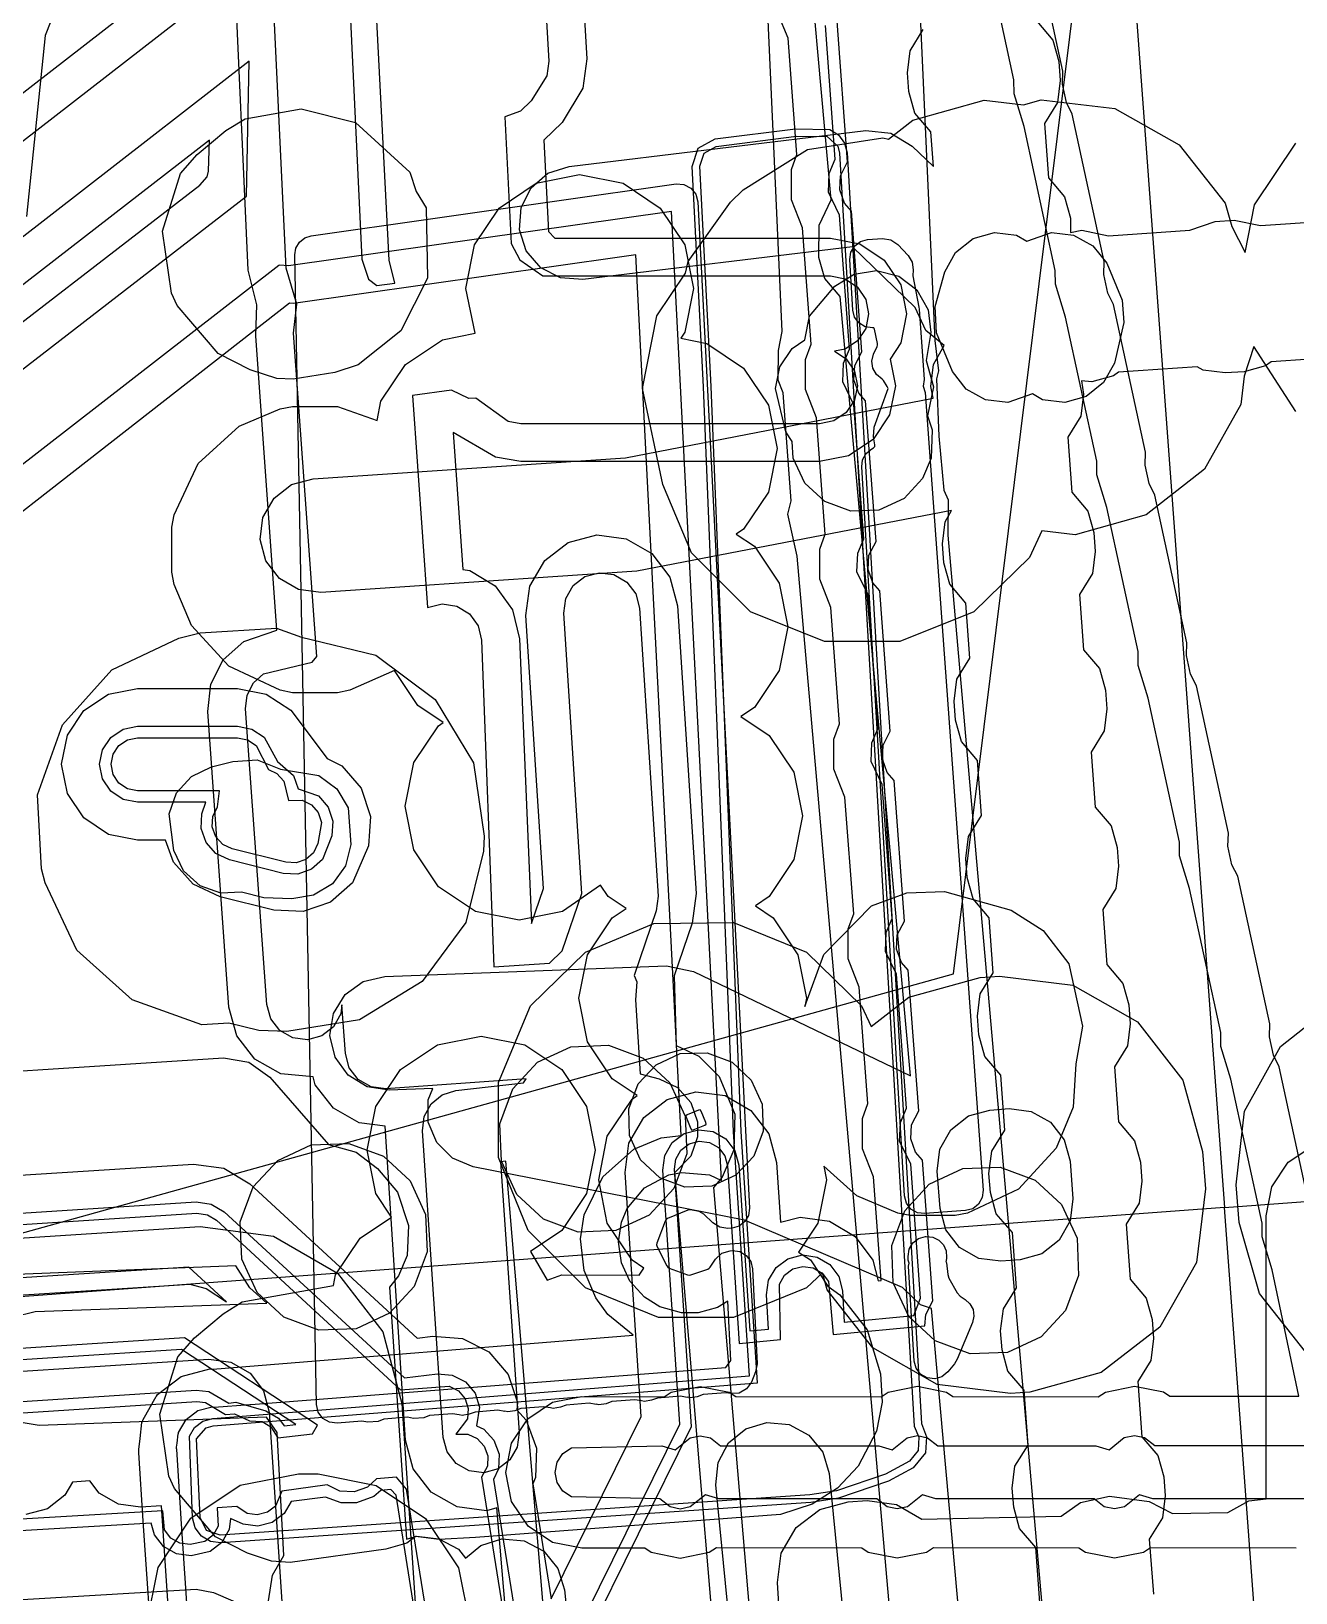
# Model space of a CAD drawing. Header units: metres. Extents: x -3943 to -3664, y 4962 to 6622.
# Drawn here: x -3873.37 to -3840.07, y 5815.02 to 5856.15 of the extents above; entities that cross this region are included whole.
import ezdxf

# ---------------------------------------------------------------- set-up
doc = ezdxf.new("R2010")
doc.units = ezdxf.units.M
doc.layers.add('AI_GREENING_EXCLUSIONS', color=1, linetype='Continuous')
doc.layers.add('AI_GREENING_LAWN', color=82, linetype='Continuous')

msp = doc.modelspace()

# ---------------------------------------------------------------- linework, layer by layer
at = {"layer": 'AI_GREENING_EXCLUSIONS'}
for points in [[(-3851.331, 5886.837), (-3849.578, 5848.005), (-3849.475, 5847.206), (-3849.533, 5846.995), (-3849.465, 5845.482), (-3849.339, 5844.059), (-3849.227, 5843.804), (-3849.235, 5842.871), (-3846.144, 5807.704)], [(-3851.331, 5886.837), (-3849.578, 5848.005), (-3849.475, 5847.206), (-3849.533, 5846.995), (-3849.465, 5845.482), (-3849.339, 5844.059), (-3849.227, 5843.804), (-3849.235, 5842.871), (-3846.144, 5807.704)], [(-3850.127, 5807.341), (-3853.202, 5842.323), (-3853.444, 5843.426), (-3853.358, 5843.78), (-3853.565, 5846.624), (-3853.701, 5846.96), (-3853.695, 5847.741), (-3853.593, 5848.234), (-3855.283, 5885.696)], [(-3850.127, 5807.341), (-3853.202, 5842.323), (-3853.444, 5843.426), (-3853.358, 5843.78), (-3853.565, 5846.624), (-3853.701, 5846.96), (-3853.695, 5847.741), (-3853.593, 5848.234), (-3855.283, 5885.696)], [(-3847.207, 5795.191), (-3849.665, 5822.504), (-3849.951, 5822.602), (-3850.429, 5823.065), (-3854.589, 5824.837), (-3861.736, 5826.241), (-3862.277, 5826.464), (-3862.692, 5826.876), (-3862.918, 5827.417), (-3862.919, 5828.002), (-3862.797, 5828.298), (-3863.948, 5828.254), (-3864.526, 5828.347), (-3865.025, 5828.653), (-3865.368, 5829.127), (-3865.504, 5829.696), (-3865.411, 5830.274), (-3865.105, 5830.773), (-3864.631, 5831.116), (-3864.062, 5831.252), (-3856.64, 5831.532), (-3855.932, 5831.385), (-3850.218, 5828.631), (-3852.07, 5849.158), (-3852.468, 5849.63), (-3852.633, 5850.191), (-3852.621, 5851.038), (-3852.301, 5851.708), (-3854.597, 5877.151)], [(-3860.611, 5870.265), (-3859.737, 5855.361), (-3859.791, 5854.973), (-3860.207, 5854.313), (-3860.489, 5854.044), (-3860.902, 5853.894), (-3860.731, 5850.559), (-3860.502, 5850.129), (-3859.898, 5849.7), (-3852.318, 5849.7), (-3851.936, 5849.624), (-3851.611, 5849.407), (-3851.394, 5849.083), (-3851.318, 5848.7), (-3851.394, 5848.318), (-3851.611, 5847.993), (-3851.936, 5847.776), (-3852.212, 5847.721), (-3851.907, 5847.518), (-3851.69, 5847.193), (-3851.614, 5846.81), (-3851.69, 5846.428), (-3851.907, 5846.103), (-3852.231, 5845.887), (-3852.614, 5845.81), (-3860.478, 5845.81), (-3860.81, 5845.867), (-3861.663, 5846.48), (-3861.848, 5846.474), (-3862.302, 5846.695), (-3863.334, 5846.55), (-3862.933, 5840.968), (-3862.55, 5841.063), (-3862.165, 5841.003), (-3861.832, 5840.8), (-3861.602, 5840.485), (-3861.509, 5840.106), (-3861.187, 5831.502), (-3859.718, 5831.604), (-3859.384, 5831.928), (-3858.869, 5833.439), (-3859.345, 5840.823), (-3859.293, 5841.21), (-3859.098, 5841.548), (-3858.788, 5841.785), (-3858.411, 5841.885), (-3858.024, 5841.834), (-3857.687, 5841.639), (-3857.449, 5841.329), (-3857.349, 5840.952), (-3856.86, 5833.369), (-3856.911, 5832.981), (-3857.492, 5831.282), (-3857.423, 5831.11), (-3857.461, 5830.641), (-3857.337, 5828.69), (-3856.834, 5828.56), (-3856.352, 5828.328), (-3856.001, 5827.937), (-3855.82, 5827.428), (-3855.82, 5827.032), (-3856.001, 5826.523), (-3856.434, 5826.077), (-3854.823, 5806.996)], [(-3859.613, 5870.324), (-3858.739, 5855.42), (-3858.847, 5854.643), (-3859.389, 5853.739), (-3859.869, 5853.28), (-3859.746, 5850.875), (-3859.58, 5850.7), (-3852.318, 5850.7), (-3851.553, 5850.548), (-3850.904, 5850.114), (-3850.47, 5849.466), (-3850.318, 5848.7), (-3850.47, 5847.935), (-3850.754, 5847.511), (-3850.614, 5846.81), (-3850.766, 5846.045), (-3851.2, 5845.396), (-3851.849, 5844.963), (-3852.614, 5844.81), (-3860.478, 5844.81), (-3861.143, 5844.924), (-3862.262, 5845.582), (-3862.003, 5841.97), (-3861.821, 5841.942), (-3861.155, 5841.536), (-3860.694, 5840.906), (-3860.51, 5840.148), (-3860.196, 5832.646), (-3859.879, 5833.573), (-3860.343, 5840.759), (-3860.24, 5841.532), (-3859.849, 5842.208), (-3859.229, 5842.682), (-3858.475, 5842.883), (-3857.702, 5842.781), (-3857.026, 5842.39), (-3856.552, 5841.77), (-3856.351, 5841.016), (-3855.862, 5833.433), (-3855.965, 5832.658), (-3856.44, 5831.266), (-3856.382, 5829.434), (-3855.793, 5829.157), (-3855.253, 5828.617), (-3854.84, 5827.626), (-3854.869, 5826.686), (-3855.172, 5825.964), (-3855.399, 5825.698), (-3853.911, 5808.08)], [(-3839.664, 5824.989), (-3840.507, 5828.874), (-3840.658, 5829.177), (-3840.764, 5829.666), (-3840.754, 5830.007), (-3841.596, 5833.892), (-3841.748, 5834.195), (-3841.854, 5834.684), (-3841.843, 5835.025), (-3842.686, 5838.91), (-3842.837, 5839.213), (-3842.943, 5839.702), (-3842.933, 5840.042), (-3843.776, 5843.927), (-3843.927, 5844.231), (-3844.033, 5844.719), (-3844.023, 5845.06), (-3844.865, 5848.945), (-3845.017, 5849.249), (-3845.123, 5849.737), (-3845.112, 5850.078), (-3845.955, 5853.963), (-3846.106, 5854.266), (-3846.212, 5854.755), (-3846.202, 5855.096), (-3847.045, 5858.981)], [(-3882.571, 5847.566), (-3868.279, 5858.653)], [(-3865.052, 5858.304), (-3864.667, 5850.142), (-3864.485, 5849.615), (-3864.269, 5849.448), (-3863.797, 5849.514), (-3863.943, 5850.117), (-3864.388, 5858.825)], [(-3840.062, 5816.197), (-3843.892, 5816.208), (-3844.08, 5816.083), (-3844.845, 5815.93), (-3845.61, 5816.082), (-3845.779, 5816.195), (-3849.61, 5816.207), (-3849.797, 5816.081), (-3850.563, 5815.929), (-3851.328, 5816.081), (-3851.497, 5816.194), (-3855.328, 5816.205), (-3855.515, 5816.08), (-3856.28, 5815.927), (-3857.046, 5816.08), (-3857.214, 5816.192), (-3858.874, 5816.192), (-3859.639, 5816.344), (-3860.288, 5816.777), (-3860.722, 5817.426), (-3860.874, 5818.191), (-3860.722, 5818.957), (-3860.289, 5819.606), (-3859.64, 5820.039), (-3858.875, 5820.192), (-3856.704, 5820.18), (-3856.517, 5820.305), (-3855.751, 5820.458), (-3854.986, 5820.306), (-3854.817, 5820.193), (-3850.986, 5820.181), (-3850.799, 5820.307), (-3850.034, 5820.459), (-3849.268, 5820.307), (-3849.099, 5820.194), (-3845.269, 5820.183), (-3845.081, 5820.308), (-3844.316, 5820.461), (-3843.551, 5820.309), (-3843.382, 5820.196), (-3839.988, 5820.197), (-3840.687, 5823.53), (-3840.949, 5824.391), (-3840.953, 5824.755), (-3841.776, 5828.547), (-3842.038, 5829.409), (-3842.042, 5829.773), (-3842.866, 5833.565), (-3843.128, 5834.427), (-3843.132, 5834.791), (-3843.956, 5838.583), (-3844.218, 5839.444), (-3844.222, 5839.809), (-3845.045, 5843.601), (-3845.307, 5844.462), (-3845.311, 5844.826), (-3846.135, 5848.618), (-3846.397, 5849.48), (-3846.401, 5849.844), (-3847.224, 5853.636), (-3847.487, 5854.498), (-3847.49, 5854.862), (-3848.314, 5858.654)], [(-3860.155, 5805.958), (-3861.109, 5817.257), (-3861.383, 5817.183), (-3862.157, 5817.282), (-3862.834, 5817.67), (-3863.311, 5818.288), (-3863.516, 5819.041), (-3864.046, 5827.31), (-3864.735, 5827.398), (-3865.412, 5827.784), (-3865.89, 5828.4), (-3865.947, 5828.61), (-3866.8, 5828.686), (-3867.478, 5829.072), (-3867.957, 5829.688), (-3868.164, 5830.44), (-3868.723, 5838.229), (-3868.643, 5838.949), (-3868.312, 5839.593), (-3867.774, 5840.077), (-3866.901, 5840.375), (-3867.457, 5848.127), (-3867.427, 5848.942), (-3867.657, 5849.857), (-3868.038, 5858.236)], [(-3859.042, 5804.669), (-3860.876, 5826.386), (-3861.011, 5826.371), (-3860.523, 5819.246), (-3860.572, 5818.859), (-3860.766, 5818.521), (-3861.075, 5818.282), (-3861.452, 5818.18), (-3861.839, 5818.23), (-3862.177, 5818.424), (-3862.416, 5818.733), (-3862.518, 5819.11), (-3863.071, 5827.189), (-3863.025, 5827.566), (-3862.842, 5827.898), (-3862.548, 5828.138), (-3862.186, 5828.251), (-3860.407, 5828.451), (-3860.335, 5828.554), (-3864.032, 5828.297), (-3864.418, 5828.346), (-3864.757, 5828.539), (-3864.995, 5828.847), (-3865.098, 5829.223), (-3865.19, 5830.504), (-3865.22, 5830.268), (-3865.413, 5829.929), (-3865.721, 5829.689), (-3866.097, 5829.586), (-3866.485, 5829.634), (-3866.824, 5829.827), (-3867.063, 5830.136), (-3867.166, 5830.512), (-3867.725, 5838.301), (-3867.685, 5838.661), (-3867.52, 5838.982), (-3867.251, 5839.225), (-3865.975, 5839.532), (-3865.849, 5839.683), (-3866.46, 5848.198), (-3866.375, 5848.962), (-3866.658, 5849.904), (-3867.05, 5858.209)], [(-3881.959, 5846.776), (-3867.666, 5857.863)], [(-3872.552, 5857.176), (-3873.003, 5856.036), (-3873.5, 5851.266)], [(-3876.023, 5825.867), (-3869.094, 5826.312), (-3868.299, 5826.201), (-3867.611, 5825.787), (-3863.206, 5821.727), (-3862.792, 5821.776), (-3862.014, 5821.716), (-3861.319, 5821.363), (-3860.811, 5820.77), (-3860.569, 5820.028), (-3860.584, 5819.835), (-3860.333, 5819.565), (-3860.062, 5818.833), (-3860.091, 5818.053), (-3860.165, 5817.893), (-3859.679, 5814.858), (-3857.306, 5819.661), (-3857.731, 5826.088), (-3857.63, 5826.861), (-3857.24, 5827.537), (-3856.621, 5828.013), (-3855.867, 5828.215), (-3855.094, 5828.114), (-3854.418, 5827.724), (-3853.942, 5827.105), (-3853.74, 5826.352), (-3853.636, 5824.783), (-3853.118, 5824.916), (-3852.345, 5824.806), (-3851.673, 5824.408), (-3851.205, 5823.784), (-3851.065, 5823.239), (-3850.987, 5823.246), (-3851.191, 5825.973), (-3851.481, 5826.717), (-3851.481, 5827.509), (-3851.336, 5827.907), (-3851.565, 5830.972), (-3851.856, 5831.716), (-3851.856, 5832.507), (-3851.71, 5832.905), (-3851.94, 5835.97), (-3852.23, 5836.714), (-3852.23, 5837.506), (-3852.085, 5837.904), (-3852.314, 5840.968), (-3852.604, 5841.712), (-3852.604, 5842.504), (-3852.459, 5842.902), (-3852.689, 5845.967), (-3852.979, 5846.711), (-3852.979, 5847.502), (-3852.833, 5847.9), (-3853.063, 5850.965), (-3853.353, 5851.709), (-3853.353, 5852.501), (-3853.208, 5852.899), (-3853.437, 5855.963), (-3853.708, 5856.61)], [(-3875.959, 5824.869), (-3869.03, 5825.314), (-3868.632, 5825.259), (-3868.288, 5825.051), (-3863.545, 5820.679), (-3862.674, 5820.784), (-3862.285, 5820.753), (-3861.937, 5820.577), (-3861.683, 5820.28), (-3861.562, 5819.909), (-3861.645, 5819.416), (-3861.45, 5819.327), (-3861.185, 5819.041), (-3861.049, 5818.675), (-3861.064, 5818.285), (-3861.195, 5818.001), (-3860.172, 5811.604), (-3856.29, 5819.459), (-3856.733, 5826.154), (-3856.682, 5826.54), (-3856.488, 5826.878), (-3856.178, 5827.116), (-3855.801, 5827.217), (-3855.414, 5827.167), (-3855.076, 5826.972), (-3854.839, 5826.662), (-3854.738, 5826.286), (-3854.449, 5821.917), (-3853.957, 5821.964), (-3854.006, 5822.864), (-3853.951, 5823.25), (-3853.753, 5823.586), (-3853.441, 5823.82), (-3853.063, 5823.917), (-3852.676, 5823.862), (-3852.341, 5823.663), (-3852.106, 5823.351), (-3852.009, 5822.973), (-3851.964, 5822.15), (-3850.125, 5822.323), (-3849.948, 5822.783), (-3850.21, 5826.31), (-3850.501, 5826.915), (-3850.481, 5827.408), (-3850.323, 5827.781), (-3850.584, 5831.309), (-3850.875, 5831.914), (-3850.856, 5832.407), (-3850.697, 5832.779), (-3850.958, 5836.307), (-3851.25, 5836.912), (-3851.23, 5837.405), (-3851.071, 5837.778), (-3851.333, 5841.305), (-3851.624, 5841.91), (-3851.605, 5842.403), (-3851.446, 5842.776), (-3851.707, 5846.304), (-3851.999, 5846.909), (-3851.979, 5847.402), (-3851.82, 5847.774), (-3852.082, 5851.302), (-3852.373, 5851.907), (-3852.353, 5852.4), (-3852.195, 5852.773), (-3852.456, 5856.3)], [(-3846.81, 5814.766), (-3846.917, 5816.216), (-3847.341, 5816.713), (-3847.497, 5817.277), (-3847.534, 5817.776), (-3847.463, 5818.357), (-3847.117, 5818.911), (-3847.224, 5820.361), (-3847.648, 5820.858), (-3847.804, 5821.422), (-3847.841, 5821.921), (-3847.769, 5822.502), (-3847.424, 5823.056), (-3847.531, 5824.506), (-3847.955, 5825.003), (-3848.111, 5825.567), (-3848.148, 5826.066), (-3848.076, 5826.647), (-3847.73, 5827.201), (-3847.838, 5828.651), (-3848.261, 5829.148), (-3848.418, 5829.712), (-3848.454, 5830.211), (-3848.383, 5830.792), (-3848.037, 5831.346), (-3848.144, 5832.796), (-3848.568, 5833.293), (-3848.724, 5833.857), (-3848.761, 5834.356), (-3848.69, 5834.937), (-3848.344, 5835.491), (-3848.451, 5836.941), (-3848.875, 5837.438), (-3849.031, 5838.002), (-3849.068, 5838.501), (-3848.997, 5839.082), (-3848.651, 5839.636), (-3848.758, 5841.086), (-3849.182, 5841.583), (-3849.338, 5842.147), (-3849.375, 5842.646), (-3849.303, 5843.227), (-3849.137, 5843.52), (-3857.425, 5841.923), (-3865.748, 5841.366), (-3866.329, 5841.442), (-3866.836, 5841.734), (-3867.193, 5842.198), (-3867.345, 5842.763), (-3867.269, 5843.343), (-3866.977, 5843.851), (-3866.513, 5844.207), (-3865.948, 5844.36), (-3857.718, 5844.91), (-3849.621, 5846.482), (-3849.682, 5846.791), (-3849.61, 5847.372), (-3849.327, 5847.873), (-3849.809, 5848.264), (-3850.089, 5848.868), (-3851.74, 5850.465), (-3858.847, 5849.608), (-3859.43, 5849.653), (-3859.952, 5849.917), (-3860.333, 5850.362), (-3860.515, 5850.918), (-3860.471, 5851.501), (-3860.206, 5852.024), (-3859.762, 5852.405), (-3859.206, 5852.587), (-3851.39, 5853.529), (-3850.733, 5853.462), (-3850.168, 5853.118), (-3849.611, 5852.58), (-3849.68, 5853.493), (-3850.104, 5853.99), (-3850.26, 5854.554), (-3850.298, 5855.052), (-3850.227, 5855.633), (-3849.881, 5856.188)], [(-3860.174, 5810.921), (-3855.986, 5819.398), (-3856.434, 5826.173), (-3856.398, 5826.444), (-3856.262, 5826.681), (-3856.045, 5826.847), (-3855.782, 5826.918), (-3855.511, 5826.883), (-3855.274, 5826.746), (-3855.108, 5826.53), (-3855.037, 5826.266), (-3854.728, 5821.59), (-3853.641, 5821.692), (-3853.668, 5823.151), (-3853.529, 5823.386), (-3853.311, 5823.55), (-3853.046, 5823.618), (-3852.776, 5823.579), (-3852.541, 5823.44), (-3852.377, 5823.222), (-3852.247, 5821.823), (-3849.833, 5822.049), (-3849.813, 5822.351), (-3849.623, 5822.713), (-3849.9, 5826.417), (-3850.082, 5826.625), (-3850.207, 5826.975), (-3850.187, 5827.349), (-3849.998, 5827.712), (-3850.274, 5831.416), (-3850.456, 5831.623), (-3850.581, 5831.973), (-3850.562, 5832.347), (-3850.372, 5832.71), (-3850.649, 5836.414), (-3850.83, 5836.621), (-3850.956, 5836.971), (-3850.936, 5837.346), (-3850.747, 5837.708), (-3851.023, 5841.412), (-3851.205, 5841.62), (-3851.33, 5841.97), (-3851.31, 5842.344), (-3851.121, 5842.707), (-3851.398, 5846.411), (-3851.579, 5846.618), (-3851.705, 5846.968), (-3851.685, 5847.342), (-3851.495, 5847.705), (-3851.772, 5851.409), (-3851.954, 5851.616), (-3852.079, 5851.966), (-3852.059, 5852.341), (-3851.87, 5852.703), (-3852.146, 5856.407)], [(-3846.889, 5856.411), (-3846.465, 5855.914), (-3846.309, 5855.35), (-3846.272, 5854.852), (-3846.343, 5854.271), (-3846.688, 5853.716), (-3846.581, 5852.285), (-3846.157, 5851.788), (-3846, 5851.224), (-3845.997, 5850.847), (-3845.7, 5850.906), (-3845, 5850.761), (-3842.861, 5850.904), (-3842.19, 5851.137), (-3841.692, 5851.169), (-3840.999, 5851.028), (-3839.296, 5851.142)], [(-3882.072, 5840.7), (-3867.698, 5851.806), (-3867.631, 5855.359), (-3880.733, 5845.196)], [(-3840.068, 5846.127), (-3841.169, 5847.841), (-3841.426, 5847.062), (-3841.515, 5846.317), (-3842.47, 5844.616), (-3844.004, 5843.41), (-3845.882, 5842.882), (-3846.755, 5842.986), (-3847.078, 5842.287), (-3848.548, 5840.856), (-3850.499, 5840.071), (-3852.478, 5840.071), (-3854.43, 5840.856), (-3855.98, 5842.406), (-3856.735, 5844.212), (-3857.272, 5846.733), (-3856.892, 5848.647), (-3856.141, 5849.77), (-3856.068, 5850.082), (-3856.068, 5850.082), (-3854.956, 5851.648), (-3854.622, 5851.966), (-3852.925, 5853.028), (-3850.947, 5853.338), (-3850.793, 5853.299), (-3850.153, 5853.803), (-3848.275, 5854.331), (-3847.238, 5854.207), (-3846.773, 5854.338), (-3844.836, 5854.107), (-3843.135, 5853.153), (-3841.928, 5851.619), (-3841.755, 5851.005), (-3841.402, 5850.316), (-3841.151, 5851.576), (-3840.068, 5853.199)], [(-3882.685, 5841.49), (-3868.932, 5852.094), (-3868.736, 5852.31), (-3868.702, 5852.463), (-3868.679, 5853.28), (-3880.12, 5844.406)], [(-3869.158, 5813.052), (-3869.425, 5816.971), (-3869.424, 5816.973), (-3869.425, 5816.976), (-3869.539, 5818.797), (-3869.545, 5818.817), (-3869.542, 5818.844), (-3869.543, 5818.86), (-3869.528, 5818.965), (-3869.502, 5819.205), (-3869.494, 5819.22), (-3869.49, 5819.246), (-3869.294, 5819.583), (-3868.984, 5819.82), (-3868.607, 5819.92), (-3868.553, 5819.907), (-3867.616, 5819.979), (-3867.609, 5819.982), (-3867.591, 5819.981), (-3855.08, 5820.95), (-3854.947, 5821.137), (-3855.028, 5822.701), (-3855.294, 5822.537), (-3855.809, 5822.394), (-3856.243, 5822.397), (-3856.819, 5822.554), (-3857.218, 5822.802), (-3857.603, 5823.23), (-3857.825, 5823.709), (-3857.907, 5824.261), (-3857.825, 5824.781), (-3857.674, 5825.142), (-3857.218, 5825.688), (-3856.581, 5826.025), (-3856.243, 5826.093), (-3855.509, 5826.025), (-3855.191, 5825.881), (-3856.506, 5851.399), (-3866.6, 5849.969), (-3866.829, 5849.982), (-3866.846, 5849.979), (-3880.846, 5839.119)], [(-3870.155, 5812.989), (-3870.423, 5816.903), (-3870.422, 5816.909), (-3870.423, 5816.914), (-3870.535, 5818.711), (-3870.541, 5818.73), (-3870.538, 5818.756), (-3870.541, 5818.797), (-3870.502, 5819.084), (-3870.456, 5819.506), (-3870.442, 5819.532), (-3870.436, 5819.571), (-3870.148, 5820.066), (-3870.08, 5820.19), (-3870.073, 5820.196), (-3870.044, 5820.245), (-3869.423, 5820.718), (-3868.669, 5820.918), (-3868.59, 5820.907), (-3857.522, 5821.802), (-3858.183, 5822.35), (-3858.503, 5822.789), (-3858.805, 5823.511), (-3858.904, 5824.342), (-3858.805, 5824.979), (-3858.317, 5825.977), (-3857.501, 5826.703), (-3856.779, 5827.005), (-3856.254, 5827.064), (-3857.448, 5850.254), (-3857.82, 5850.203), (-3866.46, 5848.979), (-3866.566, 5848.985), (-3880.233, 5838.329)], [(-3838.66, 5847.577), (-3840.72, 5847.44), (-3840.864, 5847.33), (-3841.429, 5847.178), (-3841.928, 5847.145), (-3842.508, 5847.221), (-3842.661, 5847.31), (-3844.735, 5847.171), (-3844.872, 5847.066), (-3845.437, 5846.914), (-3845.71, 5846.942), (-3845.656, 5846.588), (-3845.727, 5846.007), (-3846.073, 5845.453), (-3845.966, 5844.003), (-3845.542, 5843.505), (-3845.386, 5842.941), (-3845.349, 5842.443), (-3845.42, 5841.862), (-3845.766, 5841.308), (-3845.659, 5839.858), (-3845.235, 5839.36), (-3845.079, 5838.796), (-3845.042, 5838.298), (-3845.114, 5837.717), (-3845.459, 5837.163), (-3845.352, 5835.713), (-3844.928, 5835.215), (-3844.772, 5834.651), (-3844.735, 5834.153), (-3844.807, 5833.572), (-3845.153, 5833.018), (-3845.045, 5831.568), (-3844.622, 5831.07), (-3844.465, 5830.506), (-3844.428, 5830.008), (-3844.5, 5829.427), (-3844.846, 5828.873), (-3844.738, 5827.422), (-3844.315, 5826.925), (-3844.159, 5826.361), (-3844.122, 5825.863), (-3844.193, 5825.282), (-3844.539, 5824.727), (-3844.432, 5823.277), (-3844.008, 5822.78), (-3843.852, 5822.216), (-3843.815, 5821.718), (-3843.886, 5821.137), (-3844.232, 5820.582), (-3844.125, 5819.132), (-3843.701, 5818.635), (-3843.545, 5818.071), (-3843.508, 5817.572), (-3843.58, 5816.992), (-3843.925, 5816.437), (-3843.818, 5814.987)], [(-3878.369, 5828.462), (-3868.309, 5829.108), (-3867.637, 5828.996), (-3867.084, 5828.598), (-3865.538, 5826.829), (-3864.81, 5826.625), (-3864.249, 5826.192), (-3863.724, 5825.568), (-3863.435, 5824.694), (-3863.474, 5823.906), (-3863.701, 5823.364), (-3863.94, 5823.073), (-3863.486, 5816.431), (-3863.218, 5816.508), (-3862.636, 5816.446), (-3862.122, 5816.167), (-3861.936, 5815.937), (-3861.533, 5816.27), (-3860.974, 5816.442), (-3860.391, 5816.387), (-3859.874, 5816.113), (-3859.501, 5815.662), (-3859.329, 5815.103), (-3858.64, 5808.395)], [(-3853.656, 5814.296), (-3853.72, 5815.294), (-3853.617, 5816.067), (-3853.226, 5816.743), (-3852.606, 5817.217), (-3851.852, 5817.418), (-3851.353, 5817.45), (-3850.58, 5817.347), (-3849.915, 5816.962), (-3846.246, 5817.042), (-3845.737, 5817.398), (-3844.975, 5817.567), (-3843.928, 5817.423), (-3843.312, 5817.105), (-3841.86, 5817.137), (-3841.307, 5817.442), (-3840.848, 5817.493), (-3840.852, 5824.948), (-3840.7, 5825.714), (-3840.266, 5826.363), (-3839.617, 5826.796)], [(-3875.939, 5824.57), (-3869.011, 5825.015), (-3868.733, 5824.976), (-3868.492, 5824.831), (-3863.647, 5820.365), (-3862.366, 5820.465), (-3862.122, 5820.341), (-3861.944, 5820.133), (-3861.86, 5819.874), (-3861.881, 5819.601), (-3862.187, 5819.202), (-3861.874, 5819.198), (-3861.626, 5819.084), (-3861.441, 5818.884), (-3861.346, 5818.628), (-3861.356, 5818.355), (-3861.51, 5818.07), (-3860.37, 5810.946)], [(-3889.894, 5814.929), (-3890.406, 5816.812), (-3890.503, 5818.269), (-3890.246, 5820.203), (-3889.268, 5821.892), (-3887.719, 5823.077), (-3885.834, 5823.58), (-3868.919, 5824.666), (-3866.988, 5824.41), (-3865.301, 5823.436), (-3864.115, 5821.89), (-3864.115, 5821.89), (-3863.609, 5820.009), (-3862.804, 5807.937)], [(-3876.041, 5822.706), (-3869.19, 5823.146), (-3868.762, 5823.033), (-3868.228, 5822.684), (-3869.22, 5823.598), (-3875.85, 5823.172)], [(-3873.84, 5822.291), (-3873.27, 5822.426), (-3867.169, 5822.647), (-3867.617, 5823.049), (-3867.979, 5823.629), (-3874.218, 5823.389)], [(-3875.763, 5819.621), (-3869.012, 5820.055), (-3868.778, 5820.03), (-3868.258, 5819.714), (-3868.015, 5819.738), (-3867.623, 5819.552), (-3867.293, 5819.53), (-3867.057, 5819.392), (-3866.873, 5819.099), (-3865.96, 5819.208), (-3865.829, 5819.439), (-3869.333, 5821.734), (-3875.951, 5821.309)], [(-3885.609, 5820.087), (-3868.694, 5821.174), (-3868.115, 5821.097), (-3868.115, 5821.097), (-3867.609, 5820.804), (-3867.253, 5820.341), (-3867.101, 5819.776), (-3866.155, 5805.58)], [(-3875.782, 5819.921), (-3869.031, 5820.354), (-3868.696, 5820.319), (-3868.17, 5820.019), (-3867.986, 5820.037), (-3867.195, 5819.814), (-3866.858, 5819.617), (-3866.71, 5819.42), (-3866.404, 5819.457), (-3869.414, 5821.428), (-3875.932, 5821.01)], [(-3867.118, 5814.806), (-3867.014, 5815.486), (-3866.716, 5816.001), (-3866.896, 5819.238), (-3867.175, 5819.645), (-3873.162, 5819.428), (-3873.74, 5819.522)], [(-3854.677, 5811.08), (-3855.341, 5817.868), (-3855.284, 5818.45), (-3855.008, 5818.966), (-3854.555, 5819.337), (-3853.995, 5819.507), (-3853.412, 5819.449), (-3852.896, 5819.173), (-3852.525, 5818.72), (-3852.356, 5818.16), (-3851.622, 5810.667)], [(-3839.663, 5817.497), (-3843.83, 5817.496), (-3844.181, 5817.605), (-3844.577, 5817.284), (-3844.845, 5817.23), (-3845.113, 5817.284), (-3845.38, 5817.495), (-3849.548, 5817.494), (-3849.899, 5817.603), (-3850.295, 5817.282), (-3850.563, 5817.229), (-3850.831, 5817.282), (-3851.098, 5817.494), (-3855.266, 5817.493), (-3855.617, 5817.602), (-3856.013, 5817.281), (-3856.28, 5817.227), (-3856.548, 5817.281), (-3856.816, 5817.492), (-3859.142, 5817.545), (-3859.369, 5817.697), (-3859.521, 5817.924), (-3859.574, 5818.192), (-3859.521, 5818.46), (-3859.37, 5818.687), (-3859.143, 5818.838), (-3856.766, 5818.892), (-3856.415, 5818.784), (-3856.019, 5819.104), (-3855.751, 5819.158), (-3855.483, 5819.104), (-3855.216, 5818.893), (-3851.048, 5818.894), (-3850.697, 5818.785), (-3850.301, 5819.106), (-3850.033, 5819.159), (-3849.765, 5819.106), (-3849.498, 5818.894), (-3845.331, 5818.895), (-3844.98, 5818.786), (-3844.584, 5819.107), (-3844.316, 5819.161), (-3844.048, 5819.107), (-3843.781, 5818.896), (-3839.613, 5818.897)], [(-3862.584, 5812.126), (-3863.485, 5817.754), (-3863.751, 5818.062), (-3864.28, 5818.019), (-3864.518, 5817.806), (-3864.868, 5817.681), (-3865.243, 5817.7), (-3865.577, 5817.863), (-3866.775, 5817.701), (-3866.935, 5817.306), (-3867.153, 5817.141), (-3867.417, 5817.072), (-3867.687, 5817.11), (-3867.956, 5817.291), (-3868.47, 5817.261), (-3868.446, 5816.779), (-3868.581, 5816.541), (-3868.797, 5816.374), (-3869.183, 5816.293), (-3869.454, 5816.327), (-3869.691, 5816.463), (-3869.859, 5816.678), (-3869.901, 5817.177), (-3886.609, 5816.195)], [(-3869.724, 5814.018), (-3869.944, 5817.311), (-3870.492, 5817.276), (-3871.073, 5817.353), (-3871.579, 5817.647), (-3871.824, 5817.966), (-3872.281, 5817.937), (-3872.483, 5817.588), (-3872.947, 5817.233), (-3873.513, 5817.082)], [(-3875.831, 5814.714), (-3869.028, 5815.112), (-3868.574, 5815.032), (-3862.967, 5812.617), (-3863.762, 5817.59), (-3863.903, 5817.742), (-3864.167, 5817.715), (-3864.35, 5817.557), (-3864.809, 5817.387), (-3865.205, 5817.387), (-3865.62, 5817.539), (-3866.522, 5817.429), (-3866.711, 5817.107), (-3867.022, 5816.871), (-3867.399, 5816.773), (-3867.786, 5816.826), (-3868.124, 5816.981), (-3868.161, 5816.684), (-3868.355, 5816.345), (-3868.663, 5816.105), (-3869.162, 5815.994), (-3869.549, 5816.043), (-3869.888, 5816.236), (-3870.127, 5816.544), (-3870.213, 5816.858), (-3886.591, 5815.895)]]:
    msp.add_lwpolyline(points, dxfattribs=at)
for points in [[(-3841.942, 5825.165), (-3881.833, 5822.208), (-3849.083, 5831.32), (-3844.899, 5865.055), (-3841.942, 5825.165)], [(-3864.761, 5847.356), (-3865.377, 5847.16), (-3866.476, 5846.979), (-3866.899, 5846.999), (-3867.602, 5847.227), (-3868.45, 5847.657), (-3869.528, 5848.925), (-3869.675, 5849.251), (-3869.911, 5850.881), (-3869.439, 5852.395), (-3869, 5852.896), (-3868.247, 5853.527), (-3867.741, 5853.84), (-3866.261, 5854.105), (-3864.832, 5853.743), (-3863.396, 5852.437), (-3863.236, 5851.924), (-3862.973, 5851.497), (-3862.937, 5849.645), (-3863.634, 5848.259), (-3864.761, 5847.356)], [(-3854.876, 5827.158), (-3855.667, 5846.778), (-3855.966, 5852.581), (-3855.804, 5853.066), (-3855.355, 5853.311), (-3853.239, 5853.579), (-3852.339, 5853.558), (-3852.11, 5853.418), (-3851.95, 5853.202), (-3851.883, 5852.942), (-3849.921, 5819.475), (-3849.795, 5819.132), (-3849.82, 5818.705), (-3850.146, 5818.312), (-3850.795, 5817.959), (-3852.108, 5817.514), (-3852.837, 5817.399), (-3868.38, 5816.34), (-3868.652, 5816.375), (-3868.889, 5816.512), (-3869.056, 5816.73), (-3869.126, 5816.995), (-3869.207, 5819.143), (-3869.07, 5819.378), (-3868.854, 5819.544), (-3868.592, 5819.615), (-3854.452, 5820.734), (-3854.876, 5827.158)], [(-3855.467, 5846.788), (-3855.766, 5852.591), (-3855.65, 5852.938), (-3855.33, 5853.113), (-3853.214, 5853.38), (-3852.408, 5853.37), (-3852.131, 5853.116), (-3852.083, 5852.931), (-3850.118, 5819.407), (-3849.995, 5819.121), (-3850.01, 5818.768), (-3850.243, 5818.487), (-3850.87, 5818.145), (-3852.161, 5817.707), (-3852.867, 5817.597), (-3868.393, 5816.54), (-3868.757, 5816.663), (-3868.926, 5817.007), (-3869.017, 5819.078), (-3868.766, 5819.365), (-3868.578, 5819.415), (-3854.242, 5820.547), (-3854.676, 5827.166), (-3855.467, 5846.788)], [(-3869.072, 5821.737), (-3868.319, 5822.367), (-3867.814, 5822.68), (-3865.411, 5823.114), (-3865.355, 5823.391), (-3864.705, 5824.364), (-3863.881, 5824.915), (-3864.294, 5825.533), (-3864.522, 5826.681), (-3864.294, 5827.829), (-3863.644, 5828.802), (-3862.67, 5829.452), (-3861.522, 5829.681), (-3860.374, 5829.452), (-3859.401, 5828.802), (-3858.751, 5827.829), (-3858.522, 5826.681), (-3858.751, 5825.533), (-3859.401, 5824.559), (-3860.225, 5824.009), (-3859.785, 5823.255), (-3859.394, 5823.394), (-3857.363, 5823.387), (-3857.239, 5823.573), (-3857.548, 5823.779), (-3858.199, 5824.752), (-3858.427, 5825.9), (-3858.199, 5827.049), (-3857.548, 5828.022), (-3857.41, 5828.115), (-3858.072, 5828.557), (-3858.722, 5829.53), (-3858.95, 5830.678), (-3858.722, 5831.826), (-3858.072, 5832.8), (-3857.705, 5833.044), (-3858.177, 5833.36), (-3858.375, 5833.656), (-3859.377, 5832.964), (-3860.525, 5832.735), (-3861.673, 5832.964), (-3862.646, 5833.614), (-3863.296, 5834.587), (-3863.525, 5835.735), (-3863.296, 5836.884), (-3862.646, 5837.857), (-3862.523, 5837.939), (-3863.192, 5838.386), (-3863.807, 5839.307), (-3864.984, 5838.791), (-3865.306, 5838.726), (-3866.494, 5838.726), (-3866.816, 5838.791), (-3868.163, 5839.422), (-3869.151, 5840.496), (-3869.604, 5841.579), (-3869.669, 5841.902), (-3869.669, 5843.089), (-3869.604, 5843.412), (-3868.973, 5844.758), (-3867.899, 5845.746), (-3866.816, 5846.199), (-3866.494, 5846.264), (-3865.306, 5846.264), (-3864.263, 5845.898), (-3864.164, 5846.399), (-3863.514, 5847.372), (-3862.54, 5848.022), (-3861.682, 5848.193), (-3861.929, 5849.369), (-3861.701, 5850.517), (-3861.05, 5851.49), (-3860.077, 5852.141), (-3858.929, 5852.369), (-3857.781, 5852.141), (-3856.808, 5851.49), (-3856.157, 5850.517), (-3855.929, 5849.369), (-3856.157, 5848.221), (-3856.264, 5848.061), (-3855.582, 5847.926), (-3854.609, 5847.276), (-3853.958, 5846.302), (-3853.73, 5845.154), (-3853.958, 5844.006), (-3854.609, 5843.033), (-3854.804, 5842.902), (-3854.324, 5842.582), (-3853.674, 5841.608), (-3853.445, 5840.46), (-3853.674, 5839.312), (-3854.324, 5838.339), (-3854.68, 5838.101), (-3853.934, 5837.602), (-3853.284, 5836.629), (-3853.056, 5835.481), (-3853.284, 5834.333), (-3853.934, 5833.36), (-3854.301, 5833.115), (-3853.829, 5832.8), (-3853.179, 5831.826), (-3852.95, 5830.678), (-3852.994, 5830.46), (-3852.499, 5831.83), (-3851.24, 5833.109), (-3850.309, 5833.459), (-3849.315, 5833.486), (-3847.562, 5833), (-3846.723, 5832.467), (-3846.049, 5831.588), (-3845.681, 5829.943), (-3845.863, 5828.948), (-3845.928, 5827.81), (-3846.381, 5826.726), (-3847.369, 5825.653), (-3848.716, 5825.022), (-3849.038, 5824.957), (-3850.226, 5824.957), (-3850.548, 5825.022), (-3851.631, 5825.475), (-3852.498, 5826.256), (-3852.427, 5825.9), (-3852.656, 5824.752), (-3853.161, 5823.995), (-3852.852, 5823.789), (-3852.392, 5823.1), (-3852.079, 5822.867), (-3851.356, 5821.946), (-3851.002, 5820.788), (-3850.96, 5820.044), (-3851.107, 5819.274), (-3851.589, 5818.352), (-3852.141, 5817.777), (-3852.807, 5817.353), (-3853.638, 5817.082), (-3861.672, 5816.475), (-3862.632, 5816.425), (-3863.25, 5816.505), (-3863.477, 5816.331), (-3864.03, 5816.166), (-3866.548, 5815.82), (-3867.041, 5815.85), (-3867.675, 5816.067), (-3868.522, 5816.497), (-3869.6, 5817.766), (-3869.747, 5818.092), (-3869.983, 5819.721), (-3869.511, 5821.235), (-3869.072, 5821.737)], [(-3847.153, 5850.621), (-3846.502, 5850.848), (-3845.92, 5850.779), (-3845.41, 5850.493), (-3845.048, 5850.033), (-3844.641, 5849.067), (-3844.595, 5848.475), (-3844.843, 5847.402), (-3845.129, 5846.892), (-3845.589, 5846.53), (-3846.153, 5846.372), (-3846.734, 5846.441), (-3847.003, 5846.592), (-3847.655, 5846.365), (-3848.236, 5846.434), (-3848.746, 5846.72), (-3849.108, 5847.18), (-3849.527, 5848.202), (-3849.561, 5848.892), (-3849.313, 5849.811), (-3849.027, 5850.321), (-3848.567, 5850.683), (-3848.004, 5850.841), (-3847.422, 5850.772), (-3847.153, 5850.621)], [(-3853.333, 5847.794), (-3852.999, 5848.017), (-3852.878, 5848.642), (-3852.21, 5849.43), (-3851.701, 5849.749), (-3851.107, 5849.842), (-3850.525, 5849.695), (-3850.047, 5849.331), (-3849.75, 5848.809), (-3849.682, 5848.213), (-3849.802, 5847.474), (-3849.605, 5846.777), (-3849.769, 5846.019), (-3849.643, 5845.644), (-3849.673, 5844.904), (-3849.899, 5844.363), (-3850.385, 5843.838), (-3851.046, 5843.531), (-3851.786, 5843.502), (-3852.473, 5843.758), (-3852.998, 5844.243), (-3853.305, 5844.904), (-3853.334, 5845.344), (-3853.501, 5845.594), (-3853.772, 5846.733), (-3853.658, 5847.307), (-3853.333, 5847.794)], [(-3873.204, 5836.039), (-3872.551, 5837.877), (-3871.245, 5839.326), (-3869.484, 5840.165), (-3868.925, 5840.306), (-3866.915, 5840.423), (-3866.251, 5840.187), (-3864.298, 5839.71), (-3862.73, 5838.549), (-3861.727, 5836.875), (-3861.44, 5834.946), (-3861.459, 5834.555), (-3861.926, 5832.677), (-3863.072, 5831.116), (-3864.724, 5830.108), (-3866.636, 5829.803), (-3867.373, 5829.83), (-3868.167, 5830.019), (-3868.879, 5829.982), (-3870.717, 5830.635), (-3872.166, 5831.941), (-3873.008, 5833.714), (-3873.103, 5834.09), (-3873.204, 5836.039)], [(-3871.336, 5834.993), (-3871.985, 5835.426), (-3872.418, 5836.075), (-3872.57, 5836.84), (-3872.418, 5837.606), (-3871.985, 5838.255), (-3871.336, 5838.688), (-3870.57, 5838.84), (-3867.94, 5838.84), (-3867.182, 5838.691), (-3866.536, 5838.265), (-3865.579, 5836.993), (-3865.192, 5836.799), (-3864.681, 5836.209), (-3864.434, 5835.469), (-3864.49, 5834.69), (-3864.91, 5833.72), (-3865.487, 5833.212), (-3866.213, 5832.959), (-3866.981, 5832.998), (-3868.396, 5833.352), (-3869.102, 5833.685), (-3869.626, 5834.263), (-3869.832, 5834.84), (-3870.57, 5834.84), (-3871.336, 5834.993)], [(-3868.881, 5835.535), (-3868.771, 5835.84), (-3870.57, 5835.84), (-3870.953, 5835.917), (-3871.278, 5836.133), (-3871.494, 5836.458), (-3871.57, 5836.84), (-3871.494, 5837.223), (-3871.278, 5837.548), (-3870.953, 5837.764), (-3870.57, 5837.84), (-3867.94, 5837.84), (-3867.561, 5837.766), (-3867.238, 5837.553), (-3866.886, 5836.917), (-3866.462, 5836.543), (-3866.344, 5836.198), (-3865.805, 5836.009), (-3865.55, 5835.714), (-3865.427, 5835.344), (-3865.454, 5834.955), (-3865.703, 5834.329), (-3865.991, 5834.075), (-3866.354, 5833.948), (-3866.739, 5833.968), (-3868.153, 5834.322), (-3868.506, 5834.489), (-3868.768, 5834.778), (-3868.9, 5835.145), (-3868.881, 5835.535)], [(-3868.603, 5835.189), (-3868.59, 5835.462), (-3868.465, 5835.717), (-3868.413, 5836.14), (-3870.57, 5836.14), (-3870.838, 5836.194), (-3871.065, 5836.345), (-3871.217, 5836.573), (-3871.27, 5836.84), (-3871.217, 5837.108), (-3871.065, 5837.335), (-3870.838, 5837.487), (-3870.57, 5837.54), (-3867.94, 5837.54), (-3867.675, 5837.488), (-3867.449, 5837.339), (-3867.121, 5836.705), (-3866.902, 5836.597), (-3866.721, 5836.392), (-3866.6, 5835.883), (-3866.234, 5835.895), (-3865.989, 5835.772), (-3865.81, 5835.566), (-3865.724, 5835.307), (-3865.821, 5834.753), (-3865.941, 5834.512), (-3866.143, 5834.334), (-3866.397, 5834.245), (-3866.666, 5834.259), (-3868.081, 5834.613), (-3868.328, 5834.73), (-3868.511, 5834.932), (-3868.603, 5835.189)], [(-3869.545, 5836.086), (-3869.153, 5836.52), (-3868.624, 5836.772), (-3868.066, 5836.913), (-3867.42, 5836.959), (-3866.809, 5836.71), (-3865.793, 5836.546), (-3865.323, 5836.197), (-3865.022, 5835.695), (-3864.955, 5834.726), (-3865.095, 5834.162), (-3865.439, 5833.694), (-3865.935, 5833.392), (-3866.508, 5833.3), (-3867.246, 5833.327), (-3867.832, 5833.474), (-3868.374, 5833.446), (-3868.926, 5833.641), (-3869.36, 5834.033), (-3869.615, 5834.573), (-3869.741, 5835.534), (-3869.545, 5836.086)], [(-3856.971, 5832.651), (-3854.875, 5832.675), (-3852.953, 5831.896), (-3851.507, 5830.481), (-3851.253, 5829.931), (-3850.259, 5830.706), (-3848.383, 5831.224), (-3847.871, 5831.262), (-3845.94, 5831.023), (-3844.238, 5830.058), (-3843.039, 5828.52), (-3842.521, 5826.644), (-3842.448, 5825.658), (-3842.686, 5823.722), (-3843.651, 5822.02), (-3845.189, 5820.821), (-3847.07, 5820.302), (-3847.577, 5820.265), (-3849.513, 5820.506), (-3851.21, 5821.469), (-3852.407, 5823.003), (-3852.529, 5823.444), (-3852.953, 5823.051), (-3854.875, 5822.272), (-3856.854, 5822.272), (-3858.777, 5823.051), (-3860.287, 5824.562), (-3861.066, 5826.484), (-3861.066, 5828.463), (-3860.223, 5830.481), (-3858.777, 5831.896), (-3856.971, 5832.651)], [(-3841.027, 5822.9), (-3841.561, 5824.777), (-3841.641, 5825.763), (-3841.416, 5827.701), (-3840.467, 5829.405), (-3838.938, 5830.617), (-3837.061, 5831.151), (-3836.555, 5831.192), (-3834.617, 5830.967), (-3832.913, 5830.018), (-3831.701, 5828.489), (-3831.167, 5826.612), (-3831.087, 5825.626), (-3831.312, 5823.688), (-3832.261, 5821.984), (-3833.791, 5820.772), (-3835.667, 5820.238), (-3836.173, 5820.197), (-3838.111, 5820.422), (-3839.815, 5821.371), (-3841.027, 5822.9)], [(-3858.172, 5829.439), (-3857.255, 5829.098), (-3856.556, 5828.451), (-3856.147, 5827.569), (-3856.108, 5826.583), (-3856.449, 5825.666), (-3857.096, 5824.967), (-3857.978, 5824.558), (-3858.964, 5824.519), (-3859.881, 5824.86), (-3860.58, 5825.507), (-3860.989, 5826.389), (-3861.028, 5827.375), (-3860.687, 5828.292), (-3860.04, 5828.991), (-3859.158, 5829.4), (-3858.172, 5829.439)], [(-3855.568, 5829.244), (-3854.909, 5828.994), (-3854.409, 5828.524), (-3854.118, 5827.887), (-3854.094, 5827.177), (-3854.345, 5826.518), (-3854.814, 5826.018), (-3855.451, 5825.727), (-3856.162, 5825.703), (-3856.82, 5825.953), (-3857.321, 5826.423), (-3857.611, 5827.06), (-3857.635, 5827.77), (-3857.385, 5828.429), (-3856.915, 5828.929), (-3856.278, 5829.22), (-3855.568, 5829.244)], [(-3834.801, 5819.009), (-3838.985, 5785.274), (-3841.942, 5825.165), (-3802.052, 5828.122), (-3834.801, 5819.009)], [(-3849.51, 5826.127), (-3849.438, 5826.708), (-3849.15, 5827.217), (-3848.689, 5827.578), (-3848.125, 5827.734), (-3847.616, 5827.771), (-3847.037, 5827.699), (-3846.528, 5827.411), (-3846.167, 5826.95), (-3846.011, 5826.386), (-3845.938, 5825.4), (-3846.01, 5824.819), (-3846.298, 5824.31), (-3846.759, 5823.949), (-3847.323, 5823.793), (-3847.832, 5823.756), (-3848.411, 5823.828), (-3848.92, 5824.116), (-3849.281, 5824.577), (-3849.437, 5825.141), (-3849.51, 5826.127)], [(-3865.009, 5826.857), (-3864.092, 5826.516), (-3863.393, 5825.869), (-3862.984, 5824.987), (-3862.945, 5824.001), (-3863.286, 5823.084), (-3863.933, 5822.385), (-3864.815, 5821.976), (-3865.801, 5821.937), (-3866.718, 5822.278), (-3867.417, 5822.925), (-3867.826, 5823.807), (-3867.865, 5824.793), (-3867.524, 5825.71), (-3866.877, 5826.409), (-3865.995, 5826.818), (-3865.009, 5826.857)], [(-3847.852, 5826.232), (-3846.935, 5825.89), (-3846.236, 5825.243), (-3845.827, 5824.362), (-3845.787, 5823.376), (-3846.129, 5822.459), (-3846.776, 5821.76), (-3847.657, 5821.35), (-3848.644, 5821.311), (-3849.561, 5821.652), (-3850.26, 5822.3), (-3850.669, 5823.181), (-3850.708, 5824.167), (-3850.367, 5825.084), (-3849.719, 5825.783), (-3848.838, 5826.193), (-3847.852, 5826.232)], [(-3869.165, 5816.984), (-3867.867, 5817.851), (-3866.336, 5818.156), (-3865.814, 5818.151), (-3864.284, 5817.846), (-3862.986, 5816.979), (-3862.119, 5815.682), (-3861.814, 5814.151), (-3861.814, 5813.345), (-3861.946, 5812.686), (-3861.961, 5811.683), (-3862.566, 5810.239), (-3863.689, 5809.095), (-3865.197, 5808.448), (-3866.858, 5808.432), (-3868.38, 5809.052), (-3869.524, 5810.175), (-3870.172, 5811.683), (-3870.187, 5812.604), (-3870.336, 5813.354), (-3870.336, 5814.156), (-3870.032, 5815.687), (-3869.165, 5816.984)]]:
    msp.add_lwpolyline(points, close=True, dxfattribs=at)
at = {"layer": 'AI_GREENING_LAWN'}
for points in [[(-3854.48, 5824.961), (-3854.576, 5824.796), (-3854.728, 5824.678), (-3854.912, 5824.627), (-3855.028, 5824.617), (-3855.239, 5824.646), (-3855.419, 5824.76), (-3855.655, 5824.993), (-3855.779, 5825.059), (-3856.009, 5825.105), (-3856.044, 5825.107), (-3856.079, 5825.099), (-3856.611, 5824.878), (-3856.651, 5824.851), (-3856.677, 5824.81), (-3856.892, 5824.229), (-3856.9, 5824.181), (-3856.887, 5824.135), (-3856.633, 5823.629), (-3856.606, 5823.594), (-3856.568, 5823.571), (-3856.085, 5823.392), (-3856.045, 5823.384), (-3856.004, 5823.391), (-3855.55, 5823.547), (-3855.515, 5823.566), (-3855.489, 5823.595), (-3855.349, 5823.805), (-3855.183, 5823.961), (-3854.966, 5824.028), (-3854.906, 5824.032), (-3854.71, 5824.006), (-3854.54, 5823.906), (-3854.421, 5823.748), (-3854.373, 5823.556), (-3854.256, 5821.054), (-3854.293, 5820.841), (-3854.403, 5820.572), (-3854.531, 5820.389), (-3854.726, 5820.281), (-3854.949, 5820.268), (-3855.074, 5820.289), (-3855.676, 5820.242), (-3855.831, 5820.185), (-3856.019, 5820.155), (-3856.093, 5820.172), (-3856.095, 5820.166), (-3856.275, 5820.197), (-3856.877, 5820.149), (-3857.032, 5820.093), (-3857.22, 5820.063), (-3857.295, 5820.08), (-3857.296, 5820.074), (-3857.476, 5820.104), (-3858.078, 5820.057), (-3858.233, 5820), (-3858.421, 5819.971), (-3858.496, 5819.988), (-3858.497, 5819.981), (-3858.677, 5820.012), (-3859.279, 5819.964), (-3859.434, 5819.908), (-3859.622, 5819.878), (-3859.697, 5819.895), (-3859.698, 5819.889), (-3859.878, 5819.919), (-3860.48, 5819.872), (-3860.635, 5819.816), (-3860.823, 5819.786), (-3860.898, 5819.803), (-3860.899, 5819.796), (-3861.079, 5819.827), (-3861.681, 5819.78), (-3861.837, 5819.723), (-3862.024, 5819.693), (-3862.099, 5819.71), (-3862.1, 5819.704), (-3862.28, 5819.735), (-3862.882, 5819.687), (-3863.033, 5819.632), (-3863.3, 5819.612), (-3863.458, 5819.643), (-3864.085, 5819.592), (-3864.238, 5819.536), (-3864.504, 5819.513), (-3864.661, 5819.543), (-3865.316, 5819.487), (-3865.518, 5819.511), (-3865.693, 5819.614), (-3865.813, 5819.778), (-3865.858, 5819.976), (-3866.428, 5850.256), (-3866.399, 5850.433), (-3866.309, 5850.589), (-3866.169, 5850.703), (-3865.998, 5850.76), (-3856.388, 5852.123), (-3856.182, 5852.109), (-3856, 5852.013), (-3855.871, 5851.852), (-3855.818, 5851.653), (-3854.453, 5825.151), (-3854.48, 5824.961)], [(-3849.831, 5846.635), (-3848.303, 5825.62), (-3848.328, 5825.427), (-3848.424, 5825.257), (-3848.577, 5825.137), (-3848.765, 5825.085), (-3849.837, 5825.006), (-3850.033, 5825.03), (-3850.204, 5825.128), (-3850.323, 5825.285), (-3850.373, 5825.475), (-3851.499, 5844.675), (-3851.477, 5844.854), (-3851.392, 5845.014), (-3851.256, 5845.133), (-3851.186, 5845.175), (-3851.153, 5845.206), (-3851.152, 5845.251), (-3851.19, 5845.466), (-3851.168, 5845.72), (-3850.805, 5846.738), (-3850.831, 5846.785), (-3850.831, 5846.786), (-3850.922, 5846.943), (-3850.951, 5846.977), (-3850.965, 5846.984), (-3851.114, 5847.103), (-3851.207, 5847.268), (-3851.233, 5847.457), (-3851.185, 5847.641), (-3851.091, 5847.842), (-3851.08, 5847.88), (-3851.082, 5847.92), (-3851.165, 5848.295), (-3851.182, 5848.333), (-3851.219, 5848.332), (-3851.41, 5848.362), (-3851.575, 5848.462), (-3851.69, 5848.617), (-3851.737, 5848.804), (-3851.809, 5850.134), (-3851.782, 5850.326), (-3851.685, 5850.492), (-3851.532, 5850.61), (-3851.346, 5850.66), (-3850.949, 5850.689), (-3850.73, 5850.655), (-3850.547, 5850.531), (-3850.275, 5850.238), (-3850.169, 5850.063), (-3850.142, 5849.86), (-3850.154, 5849.708), (-3849.998, 5848.881), (-3849.99, 5848.824), (-3849.856, 5846.972), (-3849.879, 5846.8), (-3849.831, 5846.635)], [(-3855.936, 5827.216), (-3855.634, 5827.338), (-3855.599, 5827.361), (-3855.607, 5827.402), (-3855.729, 5827.704), (-3855.752, 5827.739), (-3855.794, 5827.732), (-3856.096, 5827.609), (-3856.131, 5827.586), (-3856.123, 5827.545), (-3856, 5827.243), (-3855.977, 5827.208), (-3855.936, 5827.216)], [(-3849.279, 5823.752), (-3849.281, 5823.747), (-3849.269, 5823.711), (-3849.232, 5823.399), (-3849.203, 5823.308), (-3848.987, 5822.92), (-3848.905, 5822.832), (-3848.775, 5822.749), (-3848.648, 5822.632), (-3848.568, 5822.478), (-3848.546, 5822.306), (-3848.584, 5822.137), (-3848.982, 5821.177), (-3849.057, 5821.051), (-3849.233, 5820.837), (-3849.387, 5820.712), (-3849.577, 5820.656), (-3849.774, 5820.679), (-3849.947, 5820.777), (-3850.068, 5820.934), (-3850.118, 5821.125), (-3850.265, 5823.622), (-3850.254, 5823.702), (-3850.274, 5823.784), (-3850.28, 5823.878), (-3850.254, 5824.069), (-3850.157, 5824.236), (-3850.004, 5824.354), (-3849.818, 5824.406), (-3849.8, 5824.407), (-3849.625, 5824.389), (-3849.468, 5824.311), (-3849.346, 5824.184), (-3849.277, 5824.023), (-3849.267, 5823.847), (-3849.279, 5823.752)]]:
    msp.add_lwpolyline(points, close=True, dxfattribs=at)

doc.saveas('drawing.dxf')
